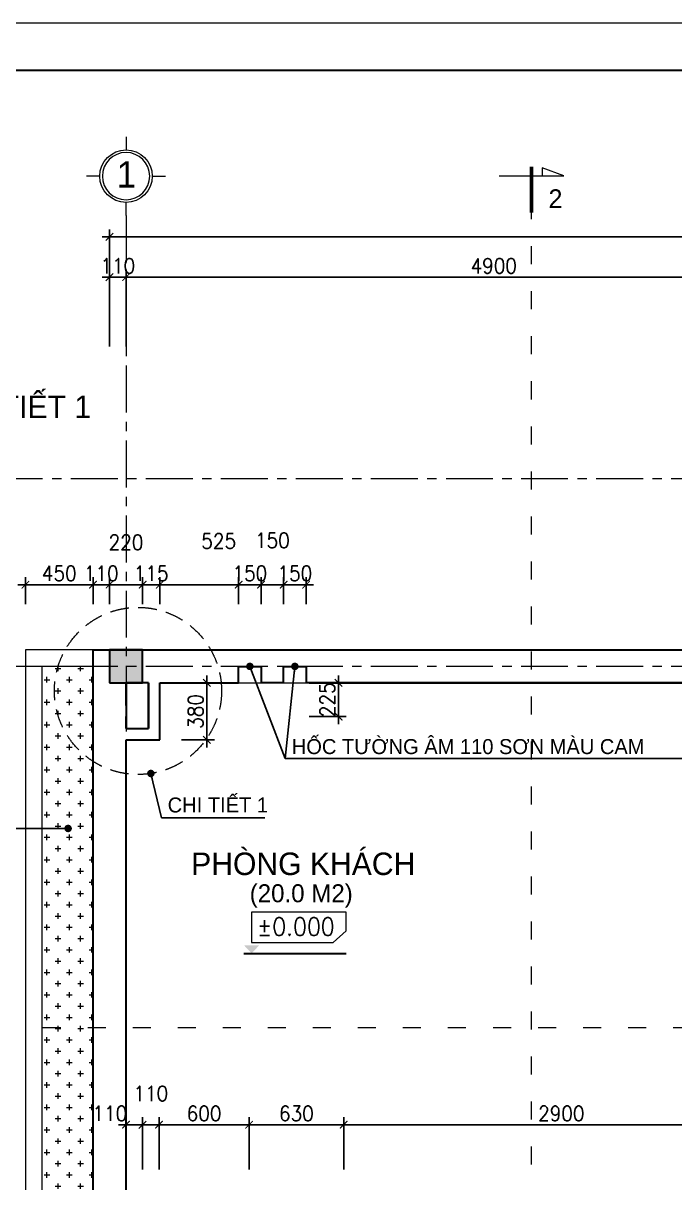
# Model space of a CAD drawing. Header units: millimetres. Extents: x -529782 to -142003, y -492574 to -273331.
# Drawn here: x -265789 to -261448, y -364252 to -356525 of the extents above; entities that cross this region are included whole.
import ezdxf
from ezdxf.enums import TextEntityAlignment as Align

# ---------------------------------------------------------------- set-up
doc = ezdxf.new("R2010")
doc.units = ezdxf.units.MM
doc.header["$LTSCALE"] = 500
doc.header["$MEASUREMENT"] = 0
doc.header["$PDMODE"] = 3
for name, pattern in [('ACAD_ISO03W100', [30, 12, -18]), ('CENTER', [2, 1.25, -0.25, 0.25, -0.25]), ('HIDDEN', [0.375, 0.25, -0.125])]:
    doc.linetypes.add(name, pattern=pattern)
doc.layers.get('0').update_dxf_attribs({"linetype": 'CONTINUOUS', "lineweight": 13})
doc.layers.get('Defpoints').update_dxf_attribs({"color": 255, "linetype": 'CONTINUOUS', "lineweight": 13})
for name, color, linetype, lineweight in [('1.cat 30', 30, 'CONTINUOUS', 35), ('1.cot', 2, 'CONTINUOUS', 35), ('2.thay 145', 145, 'CONTINUOUS', 18), ('3.manh 08', 8, 'CONTINUOUS', 9), ('4.dim 08', 8, 'CONTINUOUS', 13), ('6.khuat 75', 75, 'HIDDEN', 18), ('7.tim 67', 67, 'CENTER', 9), ('9.text \xad white', 7, 'CONTINUOUS', 15), ('CA.thay 145', 145, 'CONTINUOUS', 18), ('CHITIET', 9, 'CONTINUOUS', 9)]:
    doc.layers.add(name, color=color, linetype=linetype, lineweight=lineweight)
doc.styles.add('CA.JSC1', font='')
doc.styles.get("Standard").update_dxf_attribs({"font": 'txt.shx', "width": 0.9})
doc.styles.add('VnAvantH', font='')
doc.styles.get('CA.JSC1').set_extended_font_data('.VnAvantH')
doc.styles.get('VnAvantH').set_extended_font_data('.VnAvantH')
doc.dimstyles.new('CA 50', dxfattribs={"dimscale": 0, "dimtxt": 100, "dimasz": 50, "dimexe": 50, "dimexo": 0, "dimgap": 25, "dimtad": 1, "dimdec": 0, "dimzin": 0, "dimdsep": 46, "dimtxsty": 'Standard', "dimblk": 'ARCHTICK', "dimcen": 0.09, "dimdle": 50, "dimclrd": 256, "dimclre": 256, "dimclrt": 7, "dimadec": 0, "dimazin": 0, "dimtfac": 1, "dimtdec": 0, "dimtix": 1, "dimtmove": 2, "dimatfit": 3, "dimldrblk": 'DOT', "dimfxl": 1, "dimtolj": 1, "dimtzin": 0, "dimarcsym": 0})

# ---------------------------------------------------------------- blocks, each defined once
blk = doc.blocks.new('ki hieu cost')
at = {"layer": '1.cat 30'}
blk.add_line((-119312.6479903211, -196389.5266377838), (-118175.9534743076, -196389.5266377837), dxfattribs=at)
at = {"layer": '3.manh 08'}
blk.add_lwpolyline([(-119227.225577535, -195933.8747298737), (-119227.225577535, -196268.1983629046), (-118320.4604987512, -196268.1983629046), (-118175.9534743076, -196138.8011558482), (-118175.9534743076, -195933.8747298737)], close=True, dxfattribs=at)
blk.add_solid([(-119312.6479903211, -196299.0221607631), (-119141.803164749, -196299.0221607631), (-119227.225577535, -196389.5266377839)], dxfattribs=at)
blk = doc.blocks.new('khung co loan')
at = {"layer": '1.cat 30'}
blk.add_lwpolyline([(1158.281703106128, -14553.47590842255), (1158.281703106128, -303.4759079545038), (20658.28170374641, -303.4759079545038), (20658.28170374641, -14553.47590842255)], close=True, dxfattribs=at)
at = {"layer": '3.manh 08'}
blk.add_lwpolyline([(0, -14850.00000048772), (21000.00000000023, -14850.00000048772), (21000.00000000023, -4.877219907939434e-07), (0, -4.877219907939434e-07)], close=True, dxfattribs=at)
blk = doc.blocks.new('_ArchTick')
at = {"color": 1, "linetype": 'ByBlock', "const_width": 0.150000081}
blk.add_lwpolyline([(-0.5000002699998731, -0.5000002699998731), (0.5000002699998731, 0.5000002699998731)], dxfattribs=at)
blk = doc.blocks.new('*D320')
at = {"layer": '4.dim 08', "lineweight": -2, "transparency": 16777216}
for p, q in [((-265823.8179060325, -360266.5), (-265273.8179060325, -360266.5)), ((-265773.8179060325, -360397.5), (-265773.8179060325, -360216.5)), ((-265323.8179060325, -360397.5), (-265323.8179060325, -360216.5))]:
    blk.add_line(p, q, dxfattribs=at)
at = {"layer": 'Defpoints', "color": 0, "transparency": 16777216}
for p in [(-265323.8179060325, -360266.5), (-265773.8179060325, -360397.5), (-265323.8179060325, -360397.5)]:
    blk.add_point(p, dxfattribs=at)
at = {"layer": '4.dim 08', "lineweight": -2, "transparency": 16777216, "xscale": 50, "yscale": 50, "zscale": 50, "rotation": 180}
blk.add_blockref('_ArchTick', (-265773.8179060325, -360266.5), dxfattribs=at)
at = {"layer": '4.dim 08', "lineweight": -2, "transparency": 16777216, "xscale": 50, "yscale": 50, "zscale": 50}
blk.add_blockref('_ArchTick', (-265323.8179060325, -360266.5), dxfattribs=at)
at = {"layer": '4.dim 08', "color": 7, "transparency": 16777216, "insert": (-265548.8179060325, -360191.5), "char_height": 100, "attachment_point": 5}
blk.add_mtext('\\A1;450', dxfattribs=at)
blk = doc.blocks.new('_DOT')
at = {"color": 1, "linetype": 'ByBlock'}
blk.add_line((-0.5, 0), (-1, 0), dxfattribs=at)
at = {"color": 1, "linetype": 'ByBlock', "const_width": 0.5}
blk.add_lwpolyline([(-0.25, 0, 1), (0.25, 0, 1)], format="xyb", close=True, dxfattribs=at)
blk = doc.blocks.new('*D321')
at = {"layer": '4.dim 08', "lineweight": -2, "transparency": 16777216}
for p, q in [((-265323.8179060325, -360266.5), (-265373.8179060325, -360266.5)), ((-265323.8179060325, -360397.5), (-265323.8179060325, -360216.5)), ((-265323.8179060325, -360266.5), (-265213.8179060325, -360266.5)), ((-265213.8179060325, -360397.5), (-265213.8179060325, -360216.5)), ((-265213.8179060325, -360266.5), (-265163.8179060325, -360266.5))]:
    blk.add_line(p, q, dxfattribs=at)
at = {"layer": 'Defpoints', "color": 0, "transparency": 16777216}
for p in [(-265213.8179060325, -360266.5), (-265323.8179060325, -360397.5), (-265213.8179060325, -360397.5)]:
    blk.add_point(p, dxfattribs=at)
at = {"layer": '4.dim 08', "lineweight": -2, "transparency": 16777216, "xscale": 50, "yscale": 50, "zscale": 50}
blk.add_blockref('_ArchTick', (-265323.8179060325, -360266.5), dxfattribs=at)
at = {"layer": '4.dim 08', "lineweight": -2, "transparency": 16777216, "xscale": 50, "yscale": 50, "zscale": 50, "rotation": 180}
blk.add_blockref('_ArchTick', (-265213.8179060325, -360266.5), dxfattribs=at)
at = {"layer": '4.dim 08', "color": 7, "transparency": 16777216, "insert": (-265268.8179060325, -360191.5), "char_height": 100, "attachment_point": 5}
blk.add_mtext('\\A1;110', dxfattribs=at)
blk = doc.blocks.new('*D322')
at = {"layer": '4.dim 08', "lineweight": -2, "transparency": 16777216}
for p, q in [((-265263.8179060325, -360266.5), (-264943.8179060325, -360266.5)), ((-265213.8179060325, -360397.5), (-265213.8179060325, -360216.5)), ((-264993.8179060325, -360397.5), (-264993.8179060325, -360216.5))]:
    blk.add_line(p, q, dxfattribs=at)
at = {"layer": 'Defpoints', "color": 0, "transparency": 16777216}
for p in [(-264993.8179060325, -360266.5), (-265213.8179060325, -360397.5), (-264993.8179060325, -360397.5)]:
    blk.add_point(p, dxfattribs=at)
at = {"layer": '4.dim 08', "lineweight": -2, "transparency": 16777216, "xscale": 50, "yscale": 50, "zscale": 50, "rotation": 180}
blk.add_blockref('_ArchTick', (-265213.8179060325, -360266.5), dxfattribs=at)
at = {"layer": '4.dim 08', "lineweight": -2, "transparency": 16777216, "xscale": 50, "yscale": 50, "zscale": 50}
blk.add_blockref('_ArchTick', (-264993.8179060325, -360266.5), dxfattribs=at)
at = {"layer": '4.dim 08', "color": 7, "transparency": 16777216, "insert": (-265103.8179060325, -359984.5), "char_height": 100, "attachment_point": 5}
blk.add_mtext('\\A1;220', dxfattribs=at)
blk = doc.blocks.new('*D323')
at = {"layer": '4.dim 08', "lineweight": -2, "transparency": 16777216}
for p, q in [((-264993.8179060325, -360266.5), (-265043.8179060325, -360266.5)), ((-264993.8179060325, -360397.5), (-264993.8179060325, -360216.5)), ((-264993.8179060325, -360266.5), (-264878.8179060325, -360266.5)), ((-264878.8179060325, -360397.5), (-264878.8179060325, -360216.5)), ((-264878.8179060325, -360266.5), (-264828.8179060325, -360266.5))]:
    blk.add_line(p, q, dxfattribs=at)
at = {"layer": 'Defpoints', "color": 0, "transparency": 16777216}
for p in [(-264878.8179060325, -360266.5), (-264993.8179060325, -360397.5), (-264878.8179060325, -360397.5)]:
    blk.add_point(p, dxfattribs=at)
at = {"layer": '4.dim 08', "lineweight": -2, "transparency": 16777216, "xscale": 50, "yscale": 50, "zscale": 50}
blk.add_blockref('_ArchTick', (-264993.8179060325, -360266.5), dxfattribs=at)
at = {"layer": '4.dim 08', "lineweight": -2, "transparency": 16777216, "xscale": 50, "yscale": 50, "zscale": 50, "rotation": 180}
blk.add_blockref('_ArchTick', (-264878.8179060325, -360266.5), dxfattribs=at)
at = {"layer": '4.dim 08', "color": 7, "transparency": 16777216, "insert": (-264936.3179060325, -360191.5), "char_height": 100, "attachment_point": 5}
blk.add_mtext('\\A1;115', dxfattribs=at)
blk = doc.blocks.new('*D324')
at = {"layer": '4.dim 08', "lineweight": -2, "transparency": 16777216}
for p, q in [((-264928.8179060325, -360266.5), (-264303.8179060325, -360266.5)), ((-264878.8179060325, -360397.5), (-264878.8179060325, -360216.5)), ((-264353.8179060325, -360397.5), (-264353.8179060325, -360216.5))]:
    blk.add_line(p, q, dxfattribs=at)
at = {"layer": 'Defpoints', "color": 0, "transparency": 16777216}
for p in [(-264353.8179060325, -360266.5), (-264878.8179060325, -360397.5), (-264353.8179060325, -360397.5)]:
    blk.add_point(p, dxfattribs=at)
at = {"layer": '4.dim 08', "lineweight": -2, "transparency": 16777216, "xscale": 50, "yscale": 50, "zscale": 50, "rotation": 180}
blk.add_blockref('_ArchTick', (-264878.8179060325, -360266.5), dxfattribs=at)
at = {"layer": '4.dim 08', "lineweight": -2, "transparency": 16777216, "xscale": 50, "yscale": 50, "zscale": 50}
blk.add_blockref('_ArchTick', (-264353.8179060325, -360266.5), dxfattribs=at)
at = {"layer": '4.dim 08', "color": 7, "transparency": 16777216, "insert": (-264486.3179060325, -359976), "char_height": 100, "attachment_point": 5}
blk.add_mtext('\\A1;525', dxfattribs=at)
blk = doc.blocks.new('*D325')
at = {"layer": '4.dim 08', "lineweight": -2, "transparency": 16777216}
for p, q in [((-264353.8179060325, -360266.5), (-264403.8179060325, -360266.5)), ((-264353.8179060325, -360397.5), (-264353.8179060325, -360216.5)), ((-264353.8179060325, -360266.5), (-264203.8179060325, -360266.5)), ((-264203.8179060325, -360397.5), (-264203.8179060325, -360216.5)), ((-264203.8179060325, -360266.5), (-264153.8179060325, -360266.5))]:
    blk.add_line(p, q, dxfattribs=at)
at = {"layer": 'Defpoints', "color": 0, "transparency": 16777216}
for p in [(-264203.8179060325, -360266.5), (-264353.8179060325, -360397.5), (-264203.8179060325, -360397.5)]:
    blk.add_point(p, dxfattribs=at)
at = {"layer": '4.dim 08', "lineweight": -2, "transparency": 16777216, "xscale": 50, "yscale": 50, "zscale": 50}
blk.add_blockref('_ArchTick', (-264353.8179060325, -360266.5), dxfattribs=at)
at = {"layer": '4.dim 08', "lineweight": -2, "transparency": 16777216, "xscale": 50, "yscale": 50, "zscale": 50, "rotation": 180}
blk.add_blockref('_ArchTick', (-264203.8179060325, -360266.5), dxfattribs=at)
at = {"layer": '4.dim 08', "color": 7, "transparency": 16777216, "insert": (-264278.8179060325, -360191.5), "char_height": 100, "attachment_point": 5}
blk.add_mtext('\\A1;150', dxfattribs=at)
blk = doc.blocks.new('*D326')
at = {"layer": '4.dim 08', "lineweight": -2, "transparency": 16777216}
for p, q in [((-264253.8179060325, -360266.5), (-264003.8179060325, -360266.5)), ((-264203.8179060325, -360397.5), (-264203.8179060325, -360216.5)), ((-264053.8179060325, -360397.5), (-264053.8179060325, -360216.5))]:
    blk.add_line(p, q, dxfattribs=at)
at = {"layer": 'Defpoints', "color": 0, "transparency": 16777216}
for p in [(-264053.8179060325, -360266.5), (-264203.8179060325, -360397.5), (-264053.8179060325, -360397.5)]:
    blk.add_point(p, dxfattribs=at)
at = {"layer": '4.dim 08', "lineweight": -2, "transparency": 16777216, "xscale": 50, "yscale": 50, "zscale": 50, "rotation": 180}
blk.add_blockref('_ArchTick', (-264203.8179060325, -360266.5), dxfattribs=at)
at = {"layer": '4.dim 08', "lineweight": -2, "transparency": 16777216, "xscale": 50, "yscale": 50, "zscale": 50}
blk.add_blockref('_ArchTick', (-264053.8179060325, -360266.5), dxfattribs=at)
at = {"layer": '4.dim 08', "color": 7, "transparency": 16777216, "insert": (-264128.8179060325, -359971.5), "char_height": 100, "attachment_point": 5}
blk.add_mtext('\\A1;150', dxfattribs=at)
blk = doc.blocks.new('*D327')
at = {"layer": '4.dim 08', "lineweight": -2, "transparency": 16777216}
for p, q in [((-264053.8179060325, -360266.5), (-264103.8179060325, -360266.5)), ((-264053.8179060325, -360397.5), (-264053.8179060325, -360216.5)), ((-264053.8179060325, -360266.5), (-263903.8179060325, -360266.5)), ((-263903.8179060325, -360397.5), (-263903.8179060325, -360216.5)), ((-263903.8179060325, -360266.5), (-263853.8179060325, -360266.5))]:
    blk.add_line(p, q, dxfattribs=at)
at = {"layer": 'Defpoints', "color": 0, "transparency": 16777216}
for p in [(-263903.8179060325, -360266.5), (-264053.8179060325, -360397.5), (-263903.8179060325, -360397.5)]:
    blk.add_point(p, dxfattribs=at)
at = {"layer": '4.dim 08', "lineweight": -2, "transparency": 16777216, "xscale": 50, "yscale": 50, "zscale": 50}
blk.add_blockref('_ArchTick', (-264053.8179060325, -360266.5), dxfattribs=at)
at = {"layer": '4.dim 08', "lineweight": -2, "transparency": 16777216, "xscale": 50, "yscale": 50, "zscale": 50, "rotation": 180}
blk.add_blockref('_ArchTick', (-263903.8179060325, -360266.5), dxfattribs=at)
at = {"layer": '4.dim 08', "color": 7, "transparency": 16777216, "insert": (-263978.8179060325, -360191.5), "char_height": 100, "attachment_point": 5}
blk.add_mtext('\\A1;150', dxfattribs=at)
blk = doc.blocks.new('*D360')
at = {"layer": '4.dim 08', "lineweight": -2, "transparency": 16777216}
for p, q in [((-265103.8179060325, -364164), (-265103.8179060325, -363815.5)), ((-264993.8179060325, -364164), (-264993.8179060325, -363815.5)), ((-265153.8179060325, -363865.5), (-264943.8179060325, -363865.5))]:
    blk.add_line(p, q, dxfattribs=at)
at = {"layer": 'Defpoints', "color": 0, "transparency": 16777216}
for p in [(-264993.8179060325, -363865.5), (-265103.8179060325, -364164), (-264993.8179060325, -364164)]:
    blk.add_point(p, dxfattribs=at)
at = {"layer": '4.dim 08', "lineweight": -2, "transparency": 16777216, "xscale": 50, "yscale": 50, "zscale": 50, "rotation": 180}
blk.add_blockref('_ArchTick', (-265103.8179060325, -363865.5), dxfattribs=at)
at = {"layer": '4.dim 08', "lineweight": -2, "transparency": 16777216, "xscale": 50, "yscale": 50, "zscale": 50}
blk.add_blockref('_ArchTick', (-264993.8179060325, -363865.5), dxfattribs=at)
at = {"layer": '4.dim 08', "color": 7, "transparency": 16777216, "insert": (-265211.5, -363790.5), "char_height": 100, "attachment_point": 5}
blk.add_mtext('\\A1;110', dxfattribs=at)
blk = doc.blocks.new('*D361')
at = {"layer": '4.dim 08', "lineweight": -2, "transparency": 16777216}
for p, q in [((-264993.8179060325, -364164), (-264993.8179060325, -363815.5)), ((-264883.8179060325, -364164), (-264883.8179060325, -363815.5)), ((-265043.8179060325, -363865.5), (-264833.8179060325, -363865.5))]:
    blk.add_line(p, q, dxfattribs=at)
at = {"layer": 'Defpoints', "color": 0, "transparency": 16777216}
for p in [(-264883.8179060325, -363865.5), (-264993.8179060325, -364164), (-264883.8179060325, -364164)]:
    blk.add_point(p, dxfattribs=at)
at = {"layer": '4.dim 08', "lineweight": -2, "transparency": 16777216, "xscale": 50, "yscale": 50, "zscale": 50, "rotation": 180}
blk.add_blockref('_ArchTick', (-264993.8179060325, -363865.5), dxfattribs=at)
at = {"layer": '4.dim 08', "lineweight": -2, "transparency": 16777216, "xscale": 50, "yscale": 50, "zscale": 50}
blk.add_blockref('_ArchTick', (-264883.8179060325, -363865.5), dxfattribs=at)
at = {"layer": '4.dim 08', "color": 7, "transparency": 16777216, "insert": (-264938.8179060325, -363657.5), "char_height": 100, "attachment_point": 5}
blk.add_mtext('\\A1;110', dxfattribs=at)
blk = doc.blocks.new('*D362')
at = {"layer": '4.dim 08', "lineweight": -2, "transparency": 16777216}
for p, q in [((-264883.8179060325, -364164), (-264883.8179060325, -363815.5)), ((-264283.8179060325, -364164), (-264283.8179060325, -363815.5)), ((-264933.8179060325, -363865.5), (-264233.8179060325, -363865.5))]:
    blk.add_line(p, q, dxfattribs=at)
at = {"layer": 'Defpoints', "color": 0, "transparency": 16777216}
for p in [(-264283.8179060325, -363865.5), (-264883.8179060325, -364164), (-264283.8179060325, -364164)]:
    blk.add_point(p, dxfattribs=at)
at = {"layer": '4.dim 08', "lineweight": -2, "transparency": 16777216, "xscale": 50, "yscale": 50, "zscale": 50, "rotation": 180}
blk.add_blockref('_ArchTick', (-264883.8179060325, -363865.5), dxfattribs=at)
at = {"layer": '4.dim 08', "lineweight": -2, "transparency": 16777216, "xscale": 50, "yscale": 50, "zscale": 50}
blk.add_blockref('_ArchTick', (-264283.8179060325, -363865.5), dxfattribs=at)
at = {"layer": '4.dim 08', "color": 7, "transparency": 16777216, "insert": (-264583.8179060325, -363790.5), "char_height": 100, "attachment_point": 5}
blk.add_mtext('\\A1;600', dxfattribs=at)
blk = doc.blocks.new('*D363')
at = {"layer": '4.dim 08', "lineweight": -2, "transparency": 16777216}
for p, q in [((-264283.8179060325, -364164), (-264283.8179060325, -363815.5)), ((-263653.8179060411, -364164), (-263653.8179060411, -363815.5)), ((-264333.8179060325, -363865.5), (-263603.8179060411, -363865.5))]:
    blk.add_line(p, q, dxfattribs=at)
at = {"layer": 'Defpoints', "color": 0, "transparency": 16777216}
for p in [(-263653.8179060411, -363865.5), (-264283.8179060325, -364164), (-263653.8179060411, -364164)]:
    blk.add_point(p, dxfattribs=at)
at = {"layer": '4.dim 08', "lineweight": -2, "transparency": 16777216, "xscale": 50, "yscale": 50, "zscale": 50, "rotation": 180}
blk.add_blockref('_ArchTick', (-264283.8179060325, -363865.5), dxfattribs=at)
at = {"layer": '4.dim 08', "lineweight": -2, "transparency": 16777216, "xscale": 50, "yscale": 50, "zscale": 50}
blk.add_blockref('_ArchTick', (-263653.8179060411, -363865.5), dxfattribs=at)
at = {"layer": '4.dim 08', "color": 7, "transparency": 16777216, "insert": (-263968.8179060368, -363790.5), "char_height": 100, "attachment_point": 5}
blk.add_mtext('\\A1;630', dxfattribs=at)
blk = doc.blocks.new('*D364')
at = {"layer": '4.dim 08', "lineweight": -2, "transparency": 16777216}
for p, q in [((-263653.8179060411, -364164), (-263653.8179060411, -363815.5)), ((-260753.8179060325, -364164), (-260753.8179060325, -363815.5)), ((-263703.8179060411, -363865.5), (-260703.8179060325, -363865.5))]:
    blk.add_line(p, q, dxfattribs=at)
at = {"layer": 'Defpoints', "color": 0, "transparency": 16777216}
for p in [(-260753.8179060325, -363865.5), (-263653.8179060411, -364164), (-260753.8179060325, -364164)]:
    blk.add_point(p, dxfattribs=at)
at = {"layer": '4.dim 08', "lineweight": -2, "transparency": 16777216, "xscale": 50, "yscale": 50, "zscale": 50, "rotation": 180}
blk.add_blockref('_ArchTick', (-263653.8179060411, -363865.5), dxfattribs=at)
at = {"layer": '4.dim 08', "lineweight": -2, "transparency": 16777216, "xscale": 50, "yscale": 50, "zscale": 50}
blk.add_blockref('_ArchTick', (-260753.8179060325, -363865.5), dxfattribs=at)
at = {"layer": '4.dim 08', "color": 7, "transparency": 16777216, "insert": (-262203.8179060368, -363790.5), "char_height": 100, "attachment_point": 5}
blk.add_mtext('\\A1;2900', dxfattribs=at)
blk = doc.blocks.new('*D373')
at = {"layer": '4.dim 08', "lineweight": -2, "transparency": 16777216}
for p, q in [((-263688, -360920.9999999998), (-263688, -360870.9999999998)), ((-263883, -360920.9999999998), (-263638, -360920.9999999998)), ((-263688, -360920.9999999998), (-263688, -361145.9999999998)), ((-263883, -361145.9999999998), (-263638, -361145.9999999998)), ((-263688, -361145.9999999998), (-263688, -361195.9999999998))]:
    blk.add_line(p, q, dxfattribs=at)
at = {"layer": 'Defpoints', "color": 0, "transparency": 16777216}
for p in [(-263883, -360920.9999999998), (-263883, -361145.9999999998), (-263688, -361145.9999999998)]:
    blk.add_point(p, dxfattribs=at)
at = {"layer": '4.dim 08', "lineweight": -2, "transparency": 16777216, "xscale": 50, "yscale": 50, "zscale": 50}
for p, rotation in [((-263688, -360920.9999999998), 270), ((-263688, -361145.9999999998), 90)]:
    blk.add_blockref('_ArchTick', p, dxfattribs=dict(at, rotation=rotation))
at = {"layer": '4.dim 08', "color": 7, "transparency": 16777216, "insert": (-263762.9999999999, -361033.4999999999), "char_height": 100, "attachment_point": 5, "rotation": 90}
blk.add_mtext('\\A1;225', dxfattribs=at)
blk = doc.blocks.new('*D583')
at = {"layer": '4.dim 08', "lineweight": -2, "transparency": 16777216}
for p, q in [((-264565.1516313776, -360870.9999999998), (-264565.1516313776, -361350.9999999998)), ((-264733.7138179387, -360920.9999999998), (-264515.1516313776, -360920.9999999998)), ((-264733.7138179387, -361300.9999999998), (-264515.1516313776, -361300.9999999998))]:
    blk.add_line(p, q, dxfattribs=at)
at = {"layer": 'Defpoints', "color": 0, "transparency": 16777216}
for p in [(-264733.7138179387, -360920.9999999998), (-264733.7138179387, -361300.9999999998), (-264565.1516313776, -361300.9999999998)]:
    blk.add_point(p, dxfattribs=at)
at = {"layer": '4.dim 08', "lineweight": -2, "transparency": 16777216, "xscale": 50, "yscale": 50, "zscale": 50}
for p, rotation in [((-264565.1516313776, -360920.9999999998), 90), ((-264565.1516313776, -361300.9999999998), 270)]:
    blk.add_blockref('_ArchTick', p, dxfattribs=dict(at, rotation=rotation))
at = {"layer": '4.dim 08', "color": 7, "transparency": 16777216, "insert": (-264640.1516313776, -361110.9999999999), "char_height": 100, "attachment_point": 5, "rotation": 90}
blk.add_mtext('\\A1;380', dxfattribs=at)
blk = doc.blocks.new('vet cat')
at = {"layer": '1.cat 30', "const_width": 50}
blk.add_lwpolyline([(-82591.75442858087, -188552.374450662), (-81976.3102295734, -188552.374450662)], dxfattribs=at)
at = {"layer": '2.thay 145'}
blk.add_line((-82573.9127453561, -188410.7276975132), (-82468.66558877937, -188410.7276975132), dxfattribs=at)
blk.add_lwpolyline([(-82468.66558877937, -188983.1853899672), (-82468.66558877937, -188121.5635113568), (-82573.9127453561, -188410.7276975132)], dxfattribs=at)
blk = doc.blocks.new('A$C41BA5761')
at = {"layer": '2.thay 145'}
blk.add_lwpolyline([(839.9994073519047, 524.9998310285737, -3898660.642287513), (839.9994073521084, 525.0001542164828, 1.154242490888426e-06), (839.9994073524431, 524.9999926225864, 1.154242490888426e-06)], format="xyb", dxfattribs=at)
at = {"layer": '3.manh 08'}
for p, q in [((524.9994049160159, 1050.000159478077), (524.9994049160159, 875.0001713204256)), ((174.9994048396911, 525.0001523148676), (-0.000583361616008915, 525.0001523148676)), ((874.9994049923262, 525.0001523148676), (1049.999393193633, 525.0001523148676)), ((524.9994049160159, 0.0001831847475841641), (524.9994049160159, 175.000171342399))]:
    blk.add_line(p, q, dxfattribs=at)
blk.add_arc((524.9994049160159, 525.0001713313977), 349.9999999890093, 359.9999968883953, 359.9999381014106, dxfattribs=at)
blk = doc.blocks.new('*D1856')
at = {"layer": '7.tim 67', "linetype": 'Continuous', "lineweight": -2, "transparency": 16777216}
for p, q in [((-265213.8179060325, -358678.4999999999), (-265213.8179060325, -358166.9999999999)), ((-265103.8179060325, -358678.4999999999), (-265103.8179060325, -358166.9999999999)), ((-265213.8179060325, -358216.9999999999), (-265263.8179060325, -358216.9999999999)), ((-265213.8179060325, -358216.9999999999), (-265103.8179060325, -358216.9999999999)), ((-265103.8179060325, -358216.9999999999), (-265053.8179060325, -358216.9999999999))]:
    blk.add_line(p, q, dxfattribs=at)
at = {"layer": 'Defpoints', "color": 0, "linetype": 'Continuous', "transparency": 16777216}
for p in [(-265103.8179060325, -358216.9999999999), (-265213.8179060325, -358678.4999999999), (-265103.8179060325, -358678.4999999999)]:
    blk.add_point(p, dxfattribs=at)
at = {"layer": '7.tim 67', "linetype": 'Continuous', "lineweight": -2, "transparency": 16777216, "xscale": 50, "yscale": 50, "zscale": 50}
blk.add_blockref('_ArchTick', (-265213.8179060325, -358216.9999999999), dxfattribs=at)
at = {"layer": '7.tim 67', "linetype": 'Continuous', "lineweight": -2, "transparency": 16777216, "xscale": 50, "yscale": 50, "zscale": 50, "rotation": 180}
blk.add_blockref('_ArchTick', (-265103.8179060325, -358216.9999999999), dxfattribs=at)
at = {"layer": '7.tim 67', "color": 7, "linetype": 'Continuous', "transparency": 16777216, "insert": (-265158.8179060325, -358141.9999999999), "char_height": 100, "attachment_point": 5}
blk.add_mtext('\\A1;110', dxfattribs=at)
blk = doc.blocks.new('*D1857')
at = {"layer": '7.tim 67', "linetype": 'Continuous', "lineweight": -2, "transparency": 16777216}
for p, q in [((-265103.8179060325, -358678.4999999999), (-265103.8179060325, -358166.9999999999)), ((-260203.8179060325, -358678.4999999999), (-260203.8179060325, -358166.9999999999)), ((-265153.8179060325, -358216.9999999999), (-260153.8179060325, -358216.9999999999))]:
    blk.add_line(p, q, dxfattribs=at)
at = {"layer": 'Defpoints', "color": 0, "linetype": 'Continuous', "transparency": 16777216}
for p in [(-260203.8179060325, -358216.9999999999), (-265103.8179060325, -358678.4999999999), (-260203.8179060325, -358678.4999999999)]:
    blk.add_point(p, dxfattribs=at)
at = {"layer": '7.tim 67', "linetype": 'Continuous', "lineweight": -2, "transparency": 16777216, "xscale": 50, "yscale": 50, "zscale": 50, "rotation": 180}
blk.add_blockref('_ArchTick', (-265103.8179060325, -358216.9999999999), dxfattribs=at)
at = {"layer": '7.tim 67', "linetype": 'Continuous', "lineweight": -2, "transparency": 16777216, "xscale": 50, "yscale": 50, "zscale": 50}
blk.add_blockref('_ArchTick', (-260203.8179060325, -358216.9999999999), dxfattribs=at)
at = {"layer": '7.tim 67', "color": 7, "linetype": 'Continuous', "transparency": 16777216, "insert": (-262653.8179060325, -358141.9999999999), "char_height": 100, "attachment_point": 5}
blk.add_mtext('\\A1;4900', dxfattribs=at)
blk = doc.blocks.new('*D1861')
at = {"layer": '7.tim 67', "linetype": 'Continuous', "lineweight": -2, "transparency": 16777216}
for p, q in [((-265263.8179060325, -357948.4999999999), (-254943.8179060325, -357948.4999999999)), ((-265213.8179060325, -358678.4999999999), (-265213.8179060325, -357898.4999999999)), ((-254993.8179060325, -358678.4999999999), (-254993.8179060325, -357898.4999999999))]:
    blk.add_line(p, q, dxfattribs=at)
at = {"layer": 'Defpoints', "color": 0, "linetype": 'Continuous', "transparency": 16777216}
for p in [(-254993.8179060325, -357948.4999999999), (-265213.8179060325, -358678.4999999999), (-254993.8179060325, -358678.4999999999)]:
    blk.add_point(p, dxfattribs=at)
at = {"layer": '7.tim 67', "linetype": 'Continuous', "lineweight": -2, "transparency": 16777216, "xscale": 50, "yscale": 50, "zscale": 50, "rotation": 180}
blk.add_blockref('_ArchTick', (-265213.8179060325, -357948.4999999999), dxfattribs=at)
at = {"layer": '7.tim 67', "linetype": 'Continuous', "lineweight": -2, "transparency": 16777216, "xscale": 50, "yscale": 50, "zscale": 50}
blk.add_blockref('_ArchTick', (-254993.8179060325, -357948.4999999999), dxfattribs=at)
at = {"layer": '7.tim 67', "color": 7, "linetype": 'Continuous', "transparency": 16777216, "insert": (-260103.8179060325, -357873.4999999999), "char_height": 100, "attachment_point": 5}
blk.add_mtext('\\A1;10220', dxfattribs=at)

msp = doc.modelspace()

# ---------------------------------------------------------------- hatches: boundary and pattern name
at = {"layer": '1.cot'}
msp.add_hatch(color=256, dxfattribs=at).paths.add_polyline_path([(-264993.8179060325, -360700.9999999998), (-265213.8179060325, -360700.9999999998), (-265213.8179060325, -360920.9999999998), (-264993.8179060325, -360920.9999999998)])
at = {"layer": '4.dim 08'}
h = msp.add_hatch(dxfattribs=at)
h.set_pattern_fill('CROSS', color=256, scale=300, style=0)
h.set_pattern_definition([(0, (0, 0), (75, 75), [37.5, -112.5]), (90, (18.75, -18.75), (-74.99999999999999, 75), [37.5, -112.5])])
h.paths.add_polyline_path([(-265323.8179060325, -360810.9999999998), (-265663.8179060325, -360810.9999999997), (-265663.8179060325, -365010.9999999998), (-265323.8179060325, -365010.9999999998)])
h.paths.add_polyline_path([(-265323.8179060325, -365010.9999999998), (-265663.8179060325, -365010.9999999999), (-265663.8179060325, -365810.9999999999), (-265103.8179060325, -365810.9999999999), (-265103.8179060325, -365210.9999999999), (-265323.8179060325, -365210.9999999999)])
h.paths.add_polyline_path([(-264773.8179060325, -365120.9999999998), (-264883.8179060325, -365120.9999999998), (-264993.8179060325, -365120.9999999998), (-264993.8179060325, -365210.9999999998), (-265103.8179060325, -365210.9999999998), (-265103.8179060324, -365810.9999999999), (-264773.8179060325, -365811)])
h.paths.add_polyline_path([(-265296.3179060325, -365363), (-265021.3179060325, -365363), (-265021.3179060325, -365513), (-265296.3179060325, -365513)], flags=9)

# ---------------------------------------------------------------- linework, layer by layer
at = {"layer": '1.cat 30'}
for p, q in [((-265323.8179060325, -365210.9999999998), (-265323.8179060325, -360700.9999999998)), ((-265323.8179060325, -360700.9999999998), (-260313.8179060325, -360700.9999999998)), ((-265213.8179060325, -360700.9999999998), (-260313.8179060325, -360700.9999999998)), ((-265103.8179060325, -361070.9999999998), (-265103.8179060325, -360920.9999999998)), ((-264953.8179060325, -360920.9999999998), (-265103.8179060325, -360920.9999999998)), ((-264953.8179060325, -360920.9999999998), (-265103.8179060325, -360920.9999999998)), ((-265103.8179060325, -360920.9999999998), (-265103.8179060325, -361225.9999999998)), ((-264953.8179060325, -360920.9999999998), (-264993.8179060325, -360920.9999999998)), ((-264953.8179060325, -360920.9999999998), (-264953.8179060325, -361225.9999999998)), ((-264953.8179060325, -361225.9999999998), (-264953.8179060325, -360920.9999999998)), ((-264878.8179060325, -361300.9999999998), (-264878.8179060325, -360920.9999999998)), ((-264878.8179060325, -360920.9999999998), (-264353.8179060327, -360920.9999999998)), ((-264053.8179060327, -360920.9999999998), (-264203.8179060327, -360920.9999999998)), ((-260603.8179060325, -360920.9999999998), (-263903.8179060327, -360920.9999999998)), ((-263883.8179060326, -360920.9999999999), (-260603.8179060325, -360920.9999999999)), ((-265103.8179060325, -361225.9999999998), (-265103.8179060325, -361145.9999999998)), ((-265103.8179060325, -361225.9999999998), (-264953.8179060325, -361225.9999999998)), ((-265103.8179060325, -364520.9999999999), (-265103.8179060325, -361300.9999999998)), ((-265103.8179060325, -361300.9999999998), (-264878.8179060325, -361300.9999999998))]:
    msp.add_line(p, q, dxfattribs=at)
for points in [[(-264353.8179060327, -360920.9999999994), (-264353.8179060325, -360810.9999999994), (-264203.8179060325, -360810.9999999994), (-264203.8179060327, -360920.9999999994)], [(-264053.8179060327, -360920.9999999999), (-264053.8179060325, -360810.9999999999), (-263903.8179060325, -360810.9999999999), (-263903.8179060327, -360920.9999999999)]]:
    msp.add_lwpolyline(points, dxfattribs=at)
at = {"layer": '1.cot'}
msp.add_lwpolyline([(-265213.8179060325, -360920.9999999998), (-264993.8179060325, -360920.9999999998), (-264993.8179060325, -360700.9999999998), (-265213.8179060325, -360700.9999999998)], close=True, dxfattribs=at)
at = {"layer": '2.thay 145', "color": 1, "linetype": 'ACAD_ISO03W100', "ltscale": 0.02}
for p, q in [((-262403.0523960034, -370731.4125023412), (-262403.0523960034, -357787.5568122642)), ((-252338.8492964208, -363218.7996831376), (-267986.5917655999, -363218.7996831376))]:
    msp.add_line(p, q, dxfattribs=at)
at = {"layer": '6.khuat 75'}
msp.add_circle((-265024.1699409469, -360974.5674219126), 556.836986974813, dxfattribs=at)
at = {"layer": '7.tim 67', "ltscale": 0.5}
for p, q in [((-265103.8179060325, -357806.4999999999), (-265103.8179060325, -370523.9999999999)), ((-252659.3179060326, -359560.9999999998), (-267845.8179060326, -359560.9999999998)), ((-252659.3179060326, -360810.9999999998), (-267845.8179060326, -360810.9999999998))]:
    msp.add_line(p, q, dxfattribs=at)
at = {"layer": 'CA.thay 145'}
for p, q in [((-264353.8179060327, -360920.9999999994), (-264203.8179060327, -360920.9999999998)), ((-264053.8179060327, -360920.9999999999), (-263903.8179060327, -360921.0000000001))]:
    msp.add_line(p, q, dxfattribs=at)
for points in [[(-265323.8179060325, -360700.9999999998), (-265773.8179060325, -360700.9999999998), (-265773.8179060325, -365920.9999999999), (-264663.8179060325, -365920.9999999999)], [(-265323.8179060325, -360810.9999999998), (-265663.8179060325, -360810.9999999998), (-265663.8179060325, -365810.9999999999), (-264773.8179060325, -365810.9999999999)]]:
    msp.add_lwpolyline(points, dxfattribs=at)

# ---------------------------------------------------------------- block references
at = {"layer": '1.cat 30', "xscale": 0.5, "yscale": 0.5, "zscale": 0.5, "rotation": 270}
msp.add_blockref('vet cat', (-168126.8651706724, -398775.711927051), dxfattribs=at)
at = {"layer": '2.thay 145'}
for name, p, xscale, yscale, zscale in [('khung co loan', (-270099.31907998, -356524.758471216), 1.034937242569868, 1.034937242628075, 1.034937242583367), ('A$C41BA5761', (-265366.3176084905, -357806.5000915923), 0.5, 0.5, 0.5), ('ki hieu cost', (-192730.7403192624, -244889.6106912401), 0.5999999999767169, 0.5999999999767169, 0.6000000000000001)]:
    msp.add_blockref(name, p, dxfattribs=dict(at, xscale=xscale, yscale=yscale, zscale=zscale))

# ---------------------------------------------------------------- texts
at = {"layer": '9.text \xad white', "style": 'CA.JSC1'}
msp.add_text('1', height=174.9999882000658, dxfattribs=at).set_placement((-265101.0675895098, -357532.2500697123), align=Align.MIDDLE)
at = {"layer": '9.text \xad white'}
for s, height, style, p in [('2', 124.999999999455, 'VnAvantH', (-262289.2767566619, -357756.8797202609)), ('chi tiÕt 1', 150, 'CA.JSC1', (-266339.8850911398, -359155.9763323885)), ('hèc t\xadêng ©m 110 s¬n mµu cam', 100, 'CA.JSC1', (-263999.404631611, -361395.5126941758)), ('chi tiÕt 1', 100, 'CA.JSC1', (-264826.3707642024, -361784.6494485973)), ('phßng kh¸ch', 150, 'CA.JSC1', (-264669.9635573111, -362201.6011542426)), ('(20.0 M2)', 120, 'CA.JSC1', (-264279.9387750564, -362382.9624878382))]:
    msp.add_text(s, height=height, dxfattribs=dict(at, style=style)).set_placement(p)
at = {"layer": '9.text \xad white', "lineweight": 100, "insert": (-264231.6672303157, -362485.4666837277), "char_height": 120, "width": 546.9, "attachment_point": 1}
msp.add_mtext('%%P0.000', dxfattribs=at)

# ---------------------------------------------------------------- dimensions: what is measured, and where the dimension line sits
at = {"layer": '4.dim 08'}
for base, p1, p2, picture, middle in [((-264993.8179060325, -360266.5), (-265213.8179060325, -360397.5), (-264993.8179060325, -360397.5), '*D322', (-265103.8179060325, -359984.5)), ((-264353.8179060325, -360266.5), (-264878.8179060325, -360397.5), (-264353.8179060325, -360397.5), '*D324', (-264486.3179060325, -359976)), ((-264053.8179060325, -360266.5), (-264203.8179060325, -360397.5), (-264053.8179060325, -360397.5), '*D326', (-264128.8179060325, -359971.5)), ((-264883.8179060325, -363865.5), (-264993.8179060325, -364164), (-264883.8179060325, -364164), '*D361', (-264938.8179060325, -363657.5)), ((-264993.8179060325, -363865.5), (-265103.8179060325, -364164), (-264993.8179060325, -364164), '*D360', (-265211.5, -363790.5))]:
    dim = msp.add_linear_dim(base=base, p1=p1, p2=p2, dimstyle='CA 50', override={"dimscale": 1}, dxfattribs=at)
    dim.commit()
    dim.dimension.update_dxf_attribs({"geometry": picture, "text_midpoint": middle, "dimtype": 160})
for base, p1, p2, picture, middle in [((-265323.8179060325, -360266.5), (-265773.8179060325, -360397.5), (-265323.8179060325, -360397.5), '*D320', (-265548.8179060325, -360191.5)), ((-265213.8179060325, -360266.5), (-265323.8179060325, -360397.5), (-265213.8179060325, -360397.5), '*D321', (-265268.8179060325, -360191.5)), ((-264878.8179060325, -360266.5), (-264993.8179060325, -360397.5), (-264878.8179060325, -360397.5), '*D323', (-264936.3179060325, -360191.5)), ((-264203.8179060325, -360266.5), (-264353.8179060325, -360397.5), (-264203.8179060325, -360397.5), '*D325', (-264278.8179060325, -360191.5)), ((-263903.8179060325, -360266.5), (-264053.8179060325, -360397.5), (-263903.8179060325, -360397.5), '*D327', (-263978.8179060325, -360191.5)), ((-264283.8179060325, -363865.5), (-264883.8179060325, -364164), (-264283.8179060325, -364164), '*D362', (-264583.8179060325, -363790.5)), ((-263653.8179060411, -363865.5), (-264283.8179060325, -364164), (-263653.8179060411, -364164), '*D363', (-263968.8179060368, -363790.5)), ((-260753.8179060325, -363865.5), (-263653.8179060411, -364164), (-260753.8179060325, -364164), '*D364', (-262203.8179060368, -363790.5))]:
    dim = msp.add_linear_dim(base=base, p1=p1, p2=p2, dimstyle='CA 50', override={"dimscale": 1}, dxfattribs=at)
    dim.commit()
    dim.dimension.update_dxf_attribs({"geometry": picture, "text_midpoint": middle})
for base, p1, p2, picture, middle in [((-264565.1516313776, -361300.9999999998), (-264733.7138179387, -360920.9999999998), (-264733.7138179387, -361300.9999999998), '*D583', (-264640.1516313776, -361110.9999999999)), ((-263688, -361145.9999999998), (-263883, -360920.9999999998), (-263883, -361145.9999999998), '*D373', (-263762.9999999999, -361033.4999999999))]:
    dim = msp.add_linear_dim(base=base, p1=p1, p2=p2, angle=90, dimstyle='CA 50', override={"dimscale": 1}, dxfattribs=at)
    dim.commit()
    dim.dimension.update_dxf_attribs({"geometry": picture, "text_midpoint": middle})
at = {"layer": '7.tim 67', "color": 9, "linetype": 'Continuous'}
for base, p1, p2, picture, middle in [((-254993.8179060325, -357948.4999999999), (-265213.8179060325, -358678.4999999999), (-254993.8179060325, -358678.4999999999), '*D1861', (-260103.8179060325, -357873.4999999999)), ((-265103.8179060325, -358216.9999999999), (-265213.8179060325, -358678.4999999999), (-265103.8179060325, -358678.4999999999), '*D1856', (-265158.8179060325, -358141.9999999999)), ((-260203.8179060325, -358216.9999999999), (-265103.8179060325, -358678.4999999999), (-260203.8179060325, -358678.4999999999), '*D1857', (-262653.8179060325, -358141.9999999999))]:
    dim = msp.add_linear_dim(base=base, p1=p1, p2=p2, dimstyle='CA 50', override={"dimscale": 1}, dxfattribs=at)
    dim.commit()
    dim.dimension.update_dxf_attribs({"geometry": picture, "text_midpoint": middle})

# ---------------------------------------------------------------- leaders
at = {"layer": '4.dim 08'}
msp.add_leader([(-264938.4679176115, -361524.7697422089), (-264867.8080263056, -361820.7196180348), (-264179.6591594736, -361820.7196180348)], dimstyle='CA 50', override={"dimscale": 1, "dimtad": 0, "dimfxl": 0}, dxfattribs=at)
at = {"layer": 'CHITIET'}
for points in [[(-264278.8179060325, -360810.9999999994), (-264042.8336948634, -361425.1655238823), (-261333.5398620672, -361425.1655238823)], [(-263978.8179060325, -360810.9999999999), (-264042.8336948634, -361425.1655238823)], [(-265489.6856493168, -361891.1523030531), (-267242.5871071408, -361891.1523030531)]]:
    msp.add_leader(points, dimstyle='CA 50', override={"dimscale": 1, "dimtad": 0}, dxfattribs=at)

doc.saveas('drawing.dxf')
